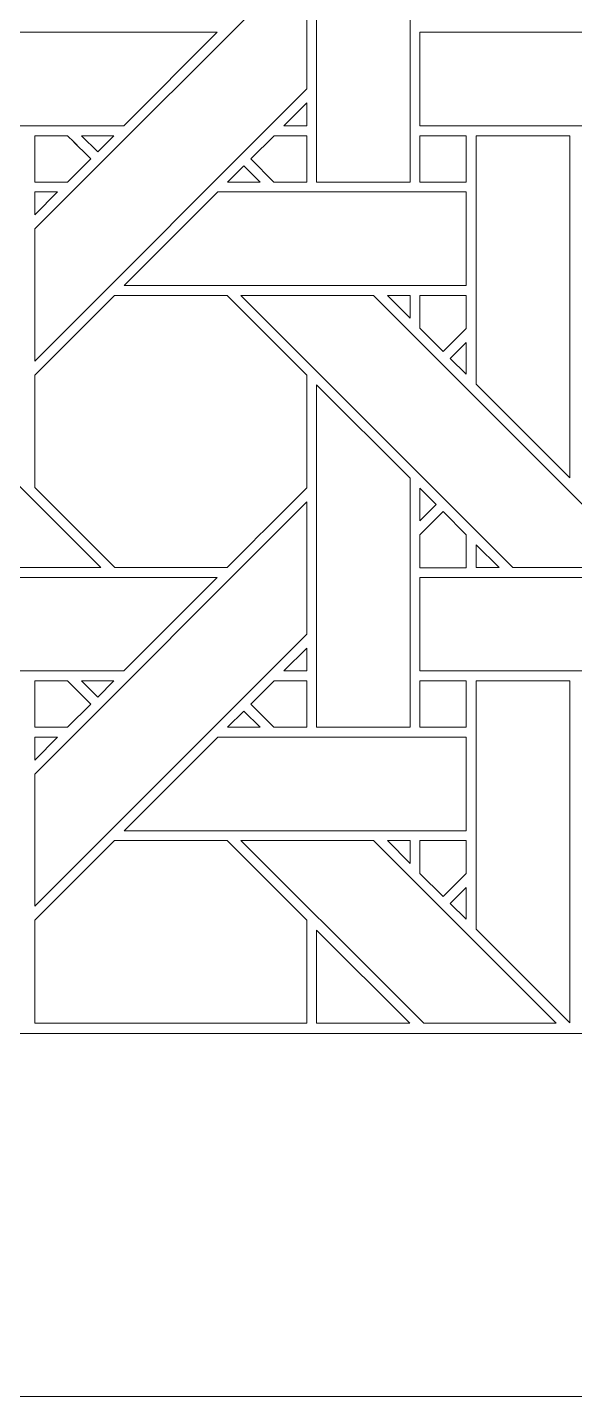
# Model space of a CAD drawing. Header units: inches. Extents: x 7.4 to 17.4, y 4.1 to 14.1.
# Drawn here: x 11.659 to 12.612, y 4.095 to 6.477 of the extents above; entities that cross this region are included whole.
import ezdxf

# ---------------------------------------------------------------- set-up
doc = ezdxf.new("R2010")
doc.units = ezdxf.units.IN
doc.header["$MEASUREMENT"] = 0
doc.layers.add('Design', color=7, linetype='Continuous', lineweight=0)

msp = doc.modelspace()

# ---------------------------------------------------------------- linework, layer by layer
at = {"layer": 'Design'}
for points, knots in [([(7.3829, 14.0948), (7.3829, 14.0948), (7.3829, 4.0948), (7.3829, 4.0948), (7.3829, 4.0948), (17.3829, 4.0948), (17.3829, 4.0948), (17.3829, 4.0948), (17.3829, 14.0948), (17.3829, 14.0948), (17.3829, 14.0948), (7.3829, 14.0948), (7.3829, 14.0948)], [0, 0, 0, 0, 1, 1, 1, 2, 2, 2, 3, 3, 3, 4, 4, 4, 4]), ([(8.0149, 13.4627), (8.0149, 13.4627), (8.0149, 4.7268), (8.0149, 4.7268), (8.0149, 4.7268), (16.7508, 4.7268), (16.7508, 4.7268), (16.7508, 4.7268), (16.7508, 13.4627), (16.7508, 13.4627), (16.7508, 13.4627), (8.0149, 13.4627), (8.0149, 13.4627)], [0, 0, 0, 0, 1, 1, 1, 2, 2, 2, 3, 3, 3, 4, 4, 4, 4]), ([(12.3252, 6.6419), (12.3252, 6.6419), (12.3252, 6.2082), (12.3252, 6.2082), (12.3252, 6.2082), (12.1625, 6.2082), (12.1625, 6.2082), (12.1625, 6.2082), (12.1625, 6.8041), (12.1625, 6.8041), (12.1625, 6.8041), (12.3252, 6.6419), (12.3252, 6.6419)], [0, 0, 0, 0, 1, 1, 1, 2, 2, 2, 3, 3, 3, 4, 4, 4, 4]), ([(11.6717, 6.1269), (11.6717, 6.1269), (12.1453, 6.6005), (12.1453, 6.6005), (12.1453, 6.6005), (12.1453, 6.3705), (12.1453, 6.3705), (12.1453, 6.3705), (11.6717, 5.8968), (11.6717, 5.8968), (11.6717, 5.8968), (11.6717, 6.1269), (11.6717, 6.1269)], [0, 0, 0, 0, 1, 1, 1, 2, 2, 2, 3, 3, 3, 4, 4, 4, 4]), ([(11.3938, 6.3063), (11.3938, 6.3063), (11.3938, 6.469), (11.3938, 6.469), (11.3938, 6.469), (11.9895, 6.469), (11.9895, 6.469), (11.9895, 6.469), (11.8268, 6.3063), (11.8268, 6.3063), (11.8268, 6.3063), (11.3938, 6.3063), (11.3938, 6.3063)], [0, 0, 0, 0, 1, 1, 1, 2, 2, 2, 3, 3, 3, 4, 4, 4, 4]), ([(12.3425, 6.3063), (12.3425, 6.3063), (12.3425, 6.469), (12.3425, 6.469), (12.3425, 6.469), (12.9382, 6.469), (12.9382, 6.469), (12.9382, 6.469), (12.7755, 6.3063), (12.7755, 6.3063), (12.7755, 6.3063), (12.3425, 6.3063), (12.3425, 6.3063)], [0, 0, 0, 0, 1, 1, 1, 2, 2, 2, 3, 3, 3, 4, 4, 4, 4]), ([(12.1056, 6.3063), (12.1056, 6.3063), (12.1453, 6.3461), (12.1453, 6.3461), (12.1453, 6.3461), (12.1453, 6.3063), (12.1453, 6.3063), (12.1453, 6.3063), (12.1056, 6.3063), (12.1056, 6.3063)], [0, 0, 0, 0, 1, 1, 1, 2, 2, 2, 3, 3, 3, 3]), ([(11.7287, 6.289), (11.7339, 6.2839), (11.7646, 6.2531), (11.7691, 6.2486), (11.7691, 6.2486), (11.7286, 6.2082), (11.7286, 6.2082), (11.7286, 6.2082), (11.6717, 6.2082), (11.6717, 6.2082), (11.6717, 6.2082), (11.6717, 6.289), (11.6717, 6.289), (11.6717, 6.289), (11.7287, 6.289), (11.7287, 6.289)], [0, 0, 0, 0, 1, 1, 1, 2, 2, 2, 3, 3, 3, 4, 4, 4, 5, 5, 5, 5]), ([(11.6717, 6.289), (11.6717, 6.289), (11.7287, 6.289), (11.7287, 6.289), (11.734, 6.2838), (11.7647, 6.253), (11.7691, 6.2486), (11.7691, 6.2486), (11.7286, 6.2082), (11.7286, 6.2082), (11.7286, 6.2082), (11.6717, 6.2082), (11.6717, 6.2082), (11.6717, 6.2082), (11.6717, 6.289), (11.6717, 6.289)], [0, 0, 0, 0, 1, 1, 1, 2, 2, 2, 3, 3, 3, 4, 4, 4, 5, 5, 5, 5]), ([(11.8096, 6.289), (11.8096, 6.289), (11.7813, 6.2608), (11.7813, 6.2608), (11.7813, 6.2608), (11.7531, 6.289), (11.7531, 6.289), (11.7531, 6.289), (11.8096, 6.289), (11.8096, 6.289)], [0, 0, 0, 0, 1, 1, 1, 2, 2, 2, 3, 3, 3, 3]), ([(12.0882, 6.2082), (12.0882, 6.2082), (12.0479, 6.2486), (12.0479, 6.2486), (12.0479, 6.2486), (12.0883, 6.289), (12.0883, 6.289), (12.0883, 6.289), (12.1453, 6.289), (12.1453, 6.289), (12.1453, 6.289), (12.1453, 6.2082), (12.1453, 6.2082), (12.1453, 6.2082), (12.0882, 6.2082), (12.0882, 6.2082)], [0, 0, 0, 0, 1, 1, 1, 2, 2, 2, 3, 3, 3, 4, 4, 4, 5, 5, 5, 5]), ([(12.0479, 6.2486), (12.0479, 6.2486), (12.0883, 6.289), (12.0883, 6.289), (12.0883, 6.289), (12.1453, 6.289), (12.1453, 6.289), (12.1453, 6.289), (12.1453, 6.2082), (12.1453, 6.2082), (12.1453, 6.2082), (12.0882, 6.2082), (12.0882, 6.2082), (12.0882, 6.2082), (12.0479, 6.2486), (12.0479, 6.2486)], [0, 0, 0, 0, 1, 1, 1, 2, 2, 2, 3, 3, 3, 4, 4, 4, 5, 5, 5, 5]), ([(12.3425, 6.289), (12.3425, 6.289), (12.4228, 6.289), (12.4228, 6.289), (12.4228, 6.289), (12.4228, 6.2082), (12.4228, 6.2082), (12.4228, 6.2082), (12.3425, 6.2082), (12.3425, 6.2082), (12.3425, 6.2082), (12.3425, 6.289), (12.3425, 6.289)], [0, 0, 0, 0, 1, 1, 1, 2, 2, 2, 3, 3, 3, 4, 4, 4, 4]), ([(12.4228, 6.289), (12.4228, 6.289), (12.4228, 6.2082), (12.4228, 6.2082), (12.4228, 6.2082), (12.3425, 6.2082), (12.3425, 6.2082), (12.3425, 6.2082), (12.3425, 6.289), (12.3425, 6.289), (12.3425, 6.289), (12.4228, 6.289), (12.4228, 6.289)], [0, 0, 0, 0, 1, 1, 1, 2, 2, 2, 3, 3, 3, 4, 4, 4, 4]), ([(12.6032, 6.289), (12.6032, 6.289), (12.6032, 5.6939), (12.6032, 5.6939), (12.6032, 5.6939), (12.4403, 5.8568), (12.4403, 5.8568), (12.4403, 5.8568), (12.4403, 6.289), (12.4403, 6.289), (12.4403, 6.289), (12.6032, 6.289), (12.6032, 6.289)], [0, 0, 0, 0, 1, 1, 1, 2, 2, 2, 3, 3, 3, 4, 4, 4, 4]), ([(12.064, 6.2082), (12.064, 6.2082), (12.0075, 6.2082), (12.0075, 6.2082), (12.0075, 6.2082), (12.0358, 6.2365), (12.0358, 6.2365), (12.0358, 6.2365), (12.064, 6.2082), (12.064, 6.2082)], [0, 0, 0, 0, 1, 1, 1, 2, 2, 2, 3, 3, 3, 3]), ([(11.7115, 6.1911), (11.7115, 6.1911), (11.6717, 6.1513), (11.6717, 6.1513), (11.6717, 6.1513), (11.6717, 6.1911), (11.6717, 6.1911), (11.6717, 6.1911), (11.7115, 6.1911), (11.7115, 6.1911)], [0, 0, 0, 0, 1, 1, 1, 2, 2, 2, 3, 3, 3, 3]), ([(11.8275, 6.0283), (11.8275, 6.0283), (11.9904, 6.1911), (11.9904, 6.1911), (11.9904, 6.1911), (12.4228, 6.1911), (12.4228, 6.1911), (12.4228, 6.1911), (12.4228, 6.0283), (12.4228, 6.0283), (12.4228, 6.0283), (11.8275, 6.0283), (11.8275, 6.0283)], [0, 0, 0, 0, 1, 1, 1, 2, 2, 2, 3, 3, 3, 4, 4, 4, 4]), ([(11.0821, 6.0112), (11.0821, 6.0112), (11.313, 6.0112), (11.313, 6.0112), (11.313, 6.0112), (11.7867, 5.5375), (11.7867, 5.5375), (11.7867, 5.5375), (11.5556, 5.5375), (11.5556, 5.5375), (11.5556, 5.5375), (11.0821, 6.0112), (11.0821, 6.0112)], [0, 0, 0, 0, 1, 1, 1, 2, 2, 2, 3, 3, 3, 4, 4, 4, 4]), ([(11.6717, 5.6767), (11.6717, 5.6767), (11.6717, 5.8724), (11.6717, 5.8724), (11.6717, 5.8724), (11.8104, 6.0111), (11.8104, 6.0111), (11.8104, 6.0111), (12.0066, 6.0111), (12.0066, 6.0111), (12.0066, 6.0111), (12.1453, 5.8724), (12.1453, 5.8724), (12.1453, 5.8724), (12.1453, 5.6762), (12.1453, 5.6762), (12.1275, 5.6582), (12.0156, 5.5465), (12.0066, 5.5375), (12.0066, 5.5375), (11.8109, 5.5375), (11.8109, 5.5375), (11.8109, 5.5375), (11.6717, 5.6767), (11.6717, 5.6767)], [0, 0, 0, 0, 1, 1, 1, 2, 2, 2, 3, 3, 3, 4, 4, 4, 5, 5, 5, 6, 6, 6, 7, 7, 7, 8, 8, 8, 8]), ([(11.6717, 5.6767), (11.6717, 5.6767), (11.6717, 5.8724), (11.6717, 5.8724), (11.6717, 5.8724), (11.8104, 6.0111), (11.8104, 6.0111), (11.8104, 6.0111), (12.0066, 6.0111), (12.0066, 6.0111), (12.0066, 6.0111), (12.1453, 5.8724), (12.1453, 5.8724), (12.1453, 5.8724), (12.1453, 5.6762), (12.1453, 5.6762), (12.1275, 5.6582), (12.0156, 5.5465), (12.0066, 5.5375), (12.0066, 5.5375), (11.8109, 5.5375), (11.8109, 5.5375), (11.8109, 5.5375), (11.6717, 5.6767), (11.6717, 5.6767)], [0, 0, 0, 0, 1, 1, 1, 2, 2, 2, 3, 3, 3, 4, 4, 4, 5, 5, 5, 6, 6, 6, 7, 7, 7, 8, 8, 8, 8]), ([(12.0308, 6.0112), (12.0308, 6.0112), (12.2618, 6.0112), (12.2618, 6.0112), (12.2618, 6.0112), (12.7354, 5.5375), (12.7354, 5.5375), (12.7354, 5.5375), (12.5044, 5.5375), (12.5044, 5.5375), (12.5044, 5.5375), (12.0308, 6.0112), (12.0308, 6.0112)], [0, 0, 0, 0, 1, 1, 1, 2, 2, 2, 3, 3, 3, 4, 4, 4, 4]), ([(12.3253, 6.0111), (12.3253, 6.0111), (12.3253, 5.9713), (12.3253, 5.9713), (12.3253, 5.9713), (12.2859, 6.0111), (12.2859, 6.0111), (12.2859, 6.0111), (12.3253, 6.0111), (12.3253, 6.0111)], [0, 0, 0, 0, 1, 1, 1, 2, 2, 2, 3, 3, 3, 3]), ([(12.4228, 6.0111), (12.4228, 6.0111), (12.4228, 5.9535), (12.4228, 5.9535), (12.4228, 5.9535), (12.3828, 5.9136), (12.3828, 5.9136), (12.3828, 5.9136), (12.3425, 5.9539), (12.3425, 5.9539), (12.3425, 5.9539), (12.3425, 6.0111), (12.3425, 6.0111), (12.3425, 6.0111), (12.4228, 6.0111), (12.4228, 6.0111)], [0, 0, 0, 0, 1, 1, 1, 2, 2, 2, 3, 3, 3, 4, 4, 4, 5, 5, 5, 5]), ([(12.3828, 5.9136), (12.3828, 5.9136), (12.3425, 5.9539), (12.3425, 5.9539), (12.3425, 5.9539), (12.3425, 6.0111), (12.3425, 6.0111), (12.3425, 6.0111), (12.4228, 6.0111), (12.4228, 6.0111), (12.4228, 6.0111), (12.4228, 5.9535), (12.4228, 5.9535), (12.4228, 5.9535), (12.3828, 5.9136), (12.3828, 5.9136)], [0, 0, 0, 0, 1, 1, 1, 2, 2, 2, 3, 3, 3, 4, 4, 4, 5, 5, 5, 5]), ([(12.4228, 5.9293), (12.4228, 5.9293), (12.4228, 5.8741), (12.4228, 5.8741), (12.4228, 5.8741), (12.395, 5.9015), (12.395, 5.9015), (12.395, 5.9015), (12.4228, 5.9293), (12.4228, 5.9293)], [0, 0, 0, 0, 1, 1, 1, 2, 2, 2, 3, 3, 3, 3]), ([(12.3252, 5.6932), (12.3252, 5.6932), (12.3252, 5.2595), (12.3252, 5.2595), (12.3252, 5.2595), (12.1625, 5.2595), (12.1625, 5.2595), (12.1625, 5.2595), (12.1625, 5.8553), (12.1625, 5.8553), (12.1625, 5.8553), (12.3252, 5.6932), (12.3252, 5.6932)], [0, 0, 0, 0, 1, 1, 1, 2, 2, 2, 3, 3, 3, 4, 4, 4, 4]), ([(12.3425, 5.6189), (12.3425, 5.6189), (12.3425, 5.6757), (12.3425, 5.6757), (12.3425, 5.6757), (12.3707, 5.6471), (12.3707, 5.6471), (12.3707, 5.6471), (12.3425, 5.6189), (12.3425, 5.6189)], [0, 0, 0, 0, 1, 1, 1, 2, 2, 2, 3, 3, 3, 3]), ([(11.6717, 5.1782), (11.6717, 5.1782), (12.1453, 5.6518), (12.1453, 5.6518), (12.1453, 5.6518), (12.1453, 5.4217), (12.1453, 5.4217), (12.1453, 5.4217), (11.6717, 4.9481), (11.6717, 4.9481), (11.6717, 4.9481), (11.6717, 5.1782), (11.6717, 5.1782)], [0, 0, 0, 0, 1, 1, 1, 2, 2, 2, 3, 3, 3, 4, 4, 4, 4]), ([(12.3425, 5.5372), (12.3425, 5.5372), (12.3425, 5.5945), (12.3425, 5.5945), (12.3425, 5.5945), (12.3829, 5.6349), (12.3829, 5.6349), (12.3829, 5.6349), (12.4232, 5.5945), (12.4232, 5.5945), (12.4232, 5.5945), (12.4232, 5.5372), (12.4232, 5.5372), (12.4232, 5.5372), (12.3425, 5.5372), (12.3425, 5.5372)], [0, 0, 0, 0, 1, 1, 1, 2, 2, 2, 3, 3, 3, 4, 4, 4, 5, 5, 5, 5]), ([(12.3829, 5.6349), (12.3829, 5.6349), (12.4232, 5.5945), (12.4232, 5.5945), (12.4232, 5.5945), (12.4232, 5.5372), (12.4232, 5.5372), (12.4232, 5.5372), (12.3425, 5.5372), (12.3425, 5.5372), (12.3425, 5.5372), (12.3425, 5.5945), (12.3425, 5.5945), (12.3425, 5.5945), (12.3829, 5.6349), (12.3829, 5.6349)], [0, 0, 0, 0, 1, 1, 1, 2, 2, 2, 3, 3, 3, 4, 4, 4, 5, 5, 5, 5]), ([(12.4802, 5.5375), (12.4802, 5.5375), (12.4405, 5.5375), (12.4405, 5.5375), (12.4405, 5.5375), (12.4405, 5.5773), (12.4405, 5.5773), (12.4405, 5.5773), (12.4802, 5.5375), (12.4802, 5.5375)], [0, 0, 0, 0, 1, 1, 1, 2, 2, 2, 3, 3, 3, 3]), ([(11.3938, 5.3576), (11.3938, 5.3576), (11.3938, 5.5202), (11.3938, 5.5202), (11.3938, 5.5202), (11.9895, 5.5202), (11.9895, 5.5202), (11.9895, 5.5202), (11.8268, 5.3576), (11.8268, 5.3576), (11.8268, 5.3576), (11.3938, 5.3576), (11.3938, 5.3576)], [0, 0, 0, 0, 1, 1, 1, 2, 2, 2, 3, 3, 3, 4, 4, 4, 4]), ([(12.3425, 5.3576), (12.3425, 5.3576), (12.3425, 5.5203), (12.3425, 5.5203), (12.3425, 5.5203), (12.9382, 5.5203), (12.9382, 5.5203), (12.9382, 5.5203), (12.7755, 5.3576), (12.7755, 5.3576), (12.7755, 5.3576), (12.3425, 5.3576), (12.3425, 5.3576)], [0, 0, 0, 0, 1, 1, 1, 2, 2, 2, 3, 3, 3, 4, 4, 4, 4]), ([(12.1056, 5.3576), (12.1056, 5.3576), (12.1453, 5.3973), (12.1453, 5.3973), (12.1453, 5.3973), (12.1453, 5.3576), (12.1453, 5.3576), (12.1453, 5.3576), (12.1056, 5.3576), (12.1056, 5.3576)], [0, 0, 0, 0, 1, 1, 1, 2, 2, 2, 3, 3, 3, 3]), ([(11.7691, 5.2999), (11.7691, 5.2999), (11.7286, 5.2595), (11.7286, 5.2595), (11.7286, 5.2595), (11.6717, 5.2595), (11.6717, 5.2595), (11.6717, 5.2595), (11.6717, 5.3403), (11.6717, 5.3403), (11.6717, 5.3403), (11.7287, 5.3403), (11.7287, 5.3403), (11.7339, 5.3351), (11.7646, 5.3043), (11.7691, 5.2999)], [0, 0, 0, 0, 1, 1, 1, 2, 2, 2, 3, 3, 3, 4, 4, 4, 5, 5, 5, 5]), ([(11.6717, 5.3403), (11.6717, 5.3403), (11.7287, 5.3403), (11.7287, 5.3403), (11.734, 5.335), (11.7649, 5.3041), (11.7691, 5.2999), (11.7691, 5.2999), (11.7286, 5.2595), (11.7286, 5.2595), (11.7286, 5.2595), (11.6717, 5.2595), (11.6717, 5.2595), (11.6717, 5.2595), (11.6717, 5.3403), (11.6717, 5.3403)], [0, 0, 0, 0, 1, 1, 1, 2, 2, 2, 3, 3, 3, 4, 4, 4, 5, 5, 5, 5]), ([(11.8096, 5.3403), (11.8096, 5.3403), (11.7813, 5.3121), (11.7813, 5.3121), (11.7813, 5.3121), (11.7531, 5.3403), (11.7531, 5.3403), (11.7531, 5.3403), (11.8096, 5.3403), (11.8096, 5.3403)], [0, 0, 0, 0, 1, 1, 1, 2, 2, 2, 3, 3, 3, 3]), ([(12.0883, 5.3403), (12.0883, 5.3403), (12.1453, 5.3403), (12.1453, 5.3403), (12.1453, 5.3403), (12.1453, 5.2595), (12.1453, 5.2595), (12.1453, 5.2595), (12.0882, 5.2595), (12.0882, 5.2595), (12.0882, 5.2595), (12.0479, 5.2998), (12.0479, 5.2998), (12.0479, 5.2998), (12.0883, 5.3403), (12.0883, 5.3403)], [0, 0, 0, 0, 1, 1, 1, 2, 2, 2, 3, 3, 3, 4, 4, 4, 5, 5, 5, 5]), ([(12.0479, 5.2998), (12.0479, 5.2998), (12.0883, 5.3403), (12.0883, 5.3403), (12.0883, 5.3403), (12.1453, 5.3403), (12.1453, 5.3403), (12.1453, 5.3403), (12.1453, 5.2595), (12.1453, 5.2595), (12.1453, 5.2595), (12.0882, 5.2595), (12.0882, 5.2595), (12.0882, 5.2595), (12.0479, 5.2998), (12.0479, 5.2998)], [0, 0, 0, 0, 1, 1, 1, 2, 2, 2, 3, 3, 3, 4, 4, 4, 5, 5, 5, 5]), ([(12.3425, 5.2595), (12.3425, 5.2595), (12.3425, 5.3403), (12.3425, 5.3403), (12.3425, 5.3403), (12.4228, 5.3403), (12.4228, 5.3403), (12.4228, 5.3403), (12.4228, 5.2595), (12.4228, 5.2595), (12.4228, 5.2595), (12.3425, 5.2595), (12.3425, 5.2595)], [0, 0, 0, 0, 1, 1, 1, 2, 2, 2, 3, 3, 3, 4, 4, 4, 4]), ([(12.4228, 5.3403), (12.4228, 5.3403), (12.4228, 5.2595), (12.4228, 5.2595), (12.4228, 5.2595), (12.3425, 5.2595), (12.3425, 5.2595), (12.3425, 5.2595), (12.3425, 5.3403), (12.3425, 5.3403), (12.3425, 5.3403), (12.4228, 5.3403), (12.4228, 5.3403)], [0, 0, 0, 0, 1, 1, 1, 2, 2, 2, 3, 3, 3, 4, 4, 4, 4]), ([(12.6032, 4.7452), (12.6032, 4.7452), (12.4403, 4.9081), (12.4403, 4.9081), (12.4403, 4.9081), (12.4403, 5.3403), (12.4403, 5.3403), (12.4403, 5.3403), (12.6032, 5.3403), (12.6032, 5.3403), (12.6032, 5.3403), (12.6032, 4.7452), (12.6032, 4.7452)], [0, 0, 0, 0, 1, 1, 1, 2, 2, 2, 3, 3, 3, 4, 4, 4, 4]), ([(12.064, 5.2595), (12.064, 5.2595), (12.0075, 5.2595), (12.0075, 5.2595), (12.0075, 5.2595), (12.0358, 5.2878), (12.0358, 5.2878), (12.0358, 5.2878), (12.064, 5.2595), (12.064, 5.2595)], [0, 0, 0, 0, 1, 1, 1, 2, 2, 2, 3, 3, 3, 3]), ([(11.7115, 5.2424), (11.7115, 5.2424), (11.6717, 5.2025), (11.6717, 5.2025), (11.6717, 5.2025), (11.6717, 5.2424), (11.6717, 5.2424), (11.6717, 5.2424), (11.7115, 5.2424), (11.7115, 5.2424)], [0, 0, 0, 0, 1, 1, 1, 2, 2, 2, 3, 3, 3, 3]), ([(11.8275, 5.0796), (11.8275, 5.0796), (11.9904, 5.2424), (11.9904, 5.2424), (11.9904, 5.2424), (12.4228, 5.2424), (12.4228, 5.2424), (12.4228, 5.2424), (12.4228, 5.0796), (12.4228, 5.0796), (12.4228, 5.0796), (11.8275, 5.0796), (11.8275, 5.0796)], [0, 0, 0, 0, 1, 1, 1, 2, 2, 2, 3, 3, 3, 4, 4, 4, 4]), ([(11.6717, 4.7448), (11.6717, 4.7448), (11.6717, 4.9237), (11.6717, 4.9237), (11.6717, 4.9237), (11.8104, 5.0624), (11.8104, 5.0624), (11.8104, 5.0624), (12.0066, 5.0624), (12.0066, 5.0624), (12.0066, 5.0624), (12.1453, 4.9237), (12.1453, 4.9237), (12.1453, 4.9237), (12.1453, 4.7448), (12.1453, 4.7448), (12.1453, 4.7448), (11.6717, 4.7448), (11.6717, 4.7448)], [0, 0, 0, 0, 1, 1, 1, 2, 2, 2, 3, 3, 3, 4, 4, 4, 5, 5, 5, 6, 6, 6, 6]), ([(11.6717, 4.7448), (11.6717, 4.7448), (11.6717, 4.9237), (11.6717, 4.9237), (11.6717, 4.9237), (11.8104, 5.0624), (11.8104, 5.0624), (11.8104, 5.0624), (12.0066, 5.0624), (12.0066, 5.0624), (12.0066, 5.0624), (12.1453, 4.9237), (12.1453, 4.9237), (12.1453, 4.9237), (12.1453, 4.7448), (12.1453, 4.7448), (12.1453, 4.7448), (11.6717, 4.7448), (11.6717, 4.7448)], [0, 0, 0, 0, 1, 1, 1, 2, 2, 2, 3, 3, 3, 4, 4, 4, 5, 5, 5, 6, 6, 6, 6]), ([(12.3052, 4.7887), (12.3052, 4.7887), (12.0308, 5.0624), (12.0308, 5.0624), (12.0308, 5.0624), (12.2618, 5.0624), (12.2618, 5.0624), (12.2618, 5.0624), (12.5794, 4.7448), (12.5794, 4.7448), (12.5794, 4.7448), (12.349, 4.7448), (12.349, 4.7448), (12.349, 4.7448), (12.3052, 4.7887), (12.3052, 4.7887)], [0, 0, 0, 0, 1, 1, 1, 2, 2, 2, 3, 3, 3, 4, 4, 4, 5, 5, 5, 5]), ([(12.3253, 5.0624), (12.3253, 5.0624), (12.3253, 5.0226), (12.3253, 5.0226), (12.3253, 5.0226), (12.2859, 5.0624), (12.2859, 5.0624), (12.2859, 5.0624), (12.3253, 5.0624), (12.3253, 5.0624)], [0, 0, 0, 0, 1, 1, 1, 2, 2, 2, 3, 3, 3, 3]), ([(12.4228, 5.0624), (12.4228, 5.0624), (12.4228, 5.0048), (12.4228, 5.0048), (12.4228, 5.0048), (12.3828, 4.9648), (12.3828, 4.9648), (12.3828, 4.9648), (12.3425, 5.0052), (12.3425, 5.0052), (12.3425, 5.0052), (12.3425, 5.0624), (12.3425, 5.0624), (12.3425, 5.0624), (12.4228, 5.0624), (12.4228, 5.0624)], [0, 0, 0, 0, 1, 1, 1, 2, 2, 2, 3, 3, 3, 4, 4, 4, 5, 5, 5, 5]), ([(12.3828, 4.9648), (12.3828, 4.9648), (12.3425, 5.0052), (12.3425, 5.0052), (12.3425, 5.0052), (12.3425, 5.0624), (12.3425, 5.0624), (12.3425, 5.0624), (12.4228, 5.0624), (12.4228, 5.0624), (12.4228, 5.0624), (12.4228, 5.0048), (12.4228, 5.0048), (12.4228, 5.0048), (12.3828, 4.9648), (12.3828, 4.9648)], [0, 0, 0, 0, 1, 1, 1, 2, 2, 2, 3, 3, 3, 4, 4, 4, 5, 5, 5, 5]), ([(12.4228, 4.9806), (12.4228, 4.9806), (12.4228, 4.9254), (12.4228, 4.9254), (12.4228, 4.9254), (12.395, 4.9528), (12.395, 4.9528), (12.395, 4.9528), (12.4228, 4.9806), (12.4228, 4.9806)], [0, 0, 0, 0, 1, 1, 1, 2, 2, 2, 3, 3, 3, 3]), ([(12.1625, 4.7448), (12.1625, 4.7448), (12.1625, 4.9066), (12.1625, 4.9066), (12.1625, 4.9066), (12.3249, 4.7448), (12.3249, 4.7448), (12.3249, 4.7448), (12.1625, 4.7448), (12.1625, 4.7448)], [0, 0, 0, 0, 1, 1, 1, 2, 2, 2, 3, 3, 3, 3])]:
    msp.add_open_spline(points, degree=3, knots=knots, dxfattribs=at)

doc.saveas('drawing.dxf')
